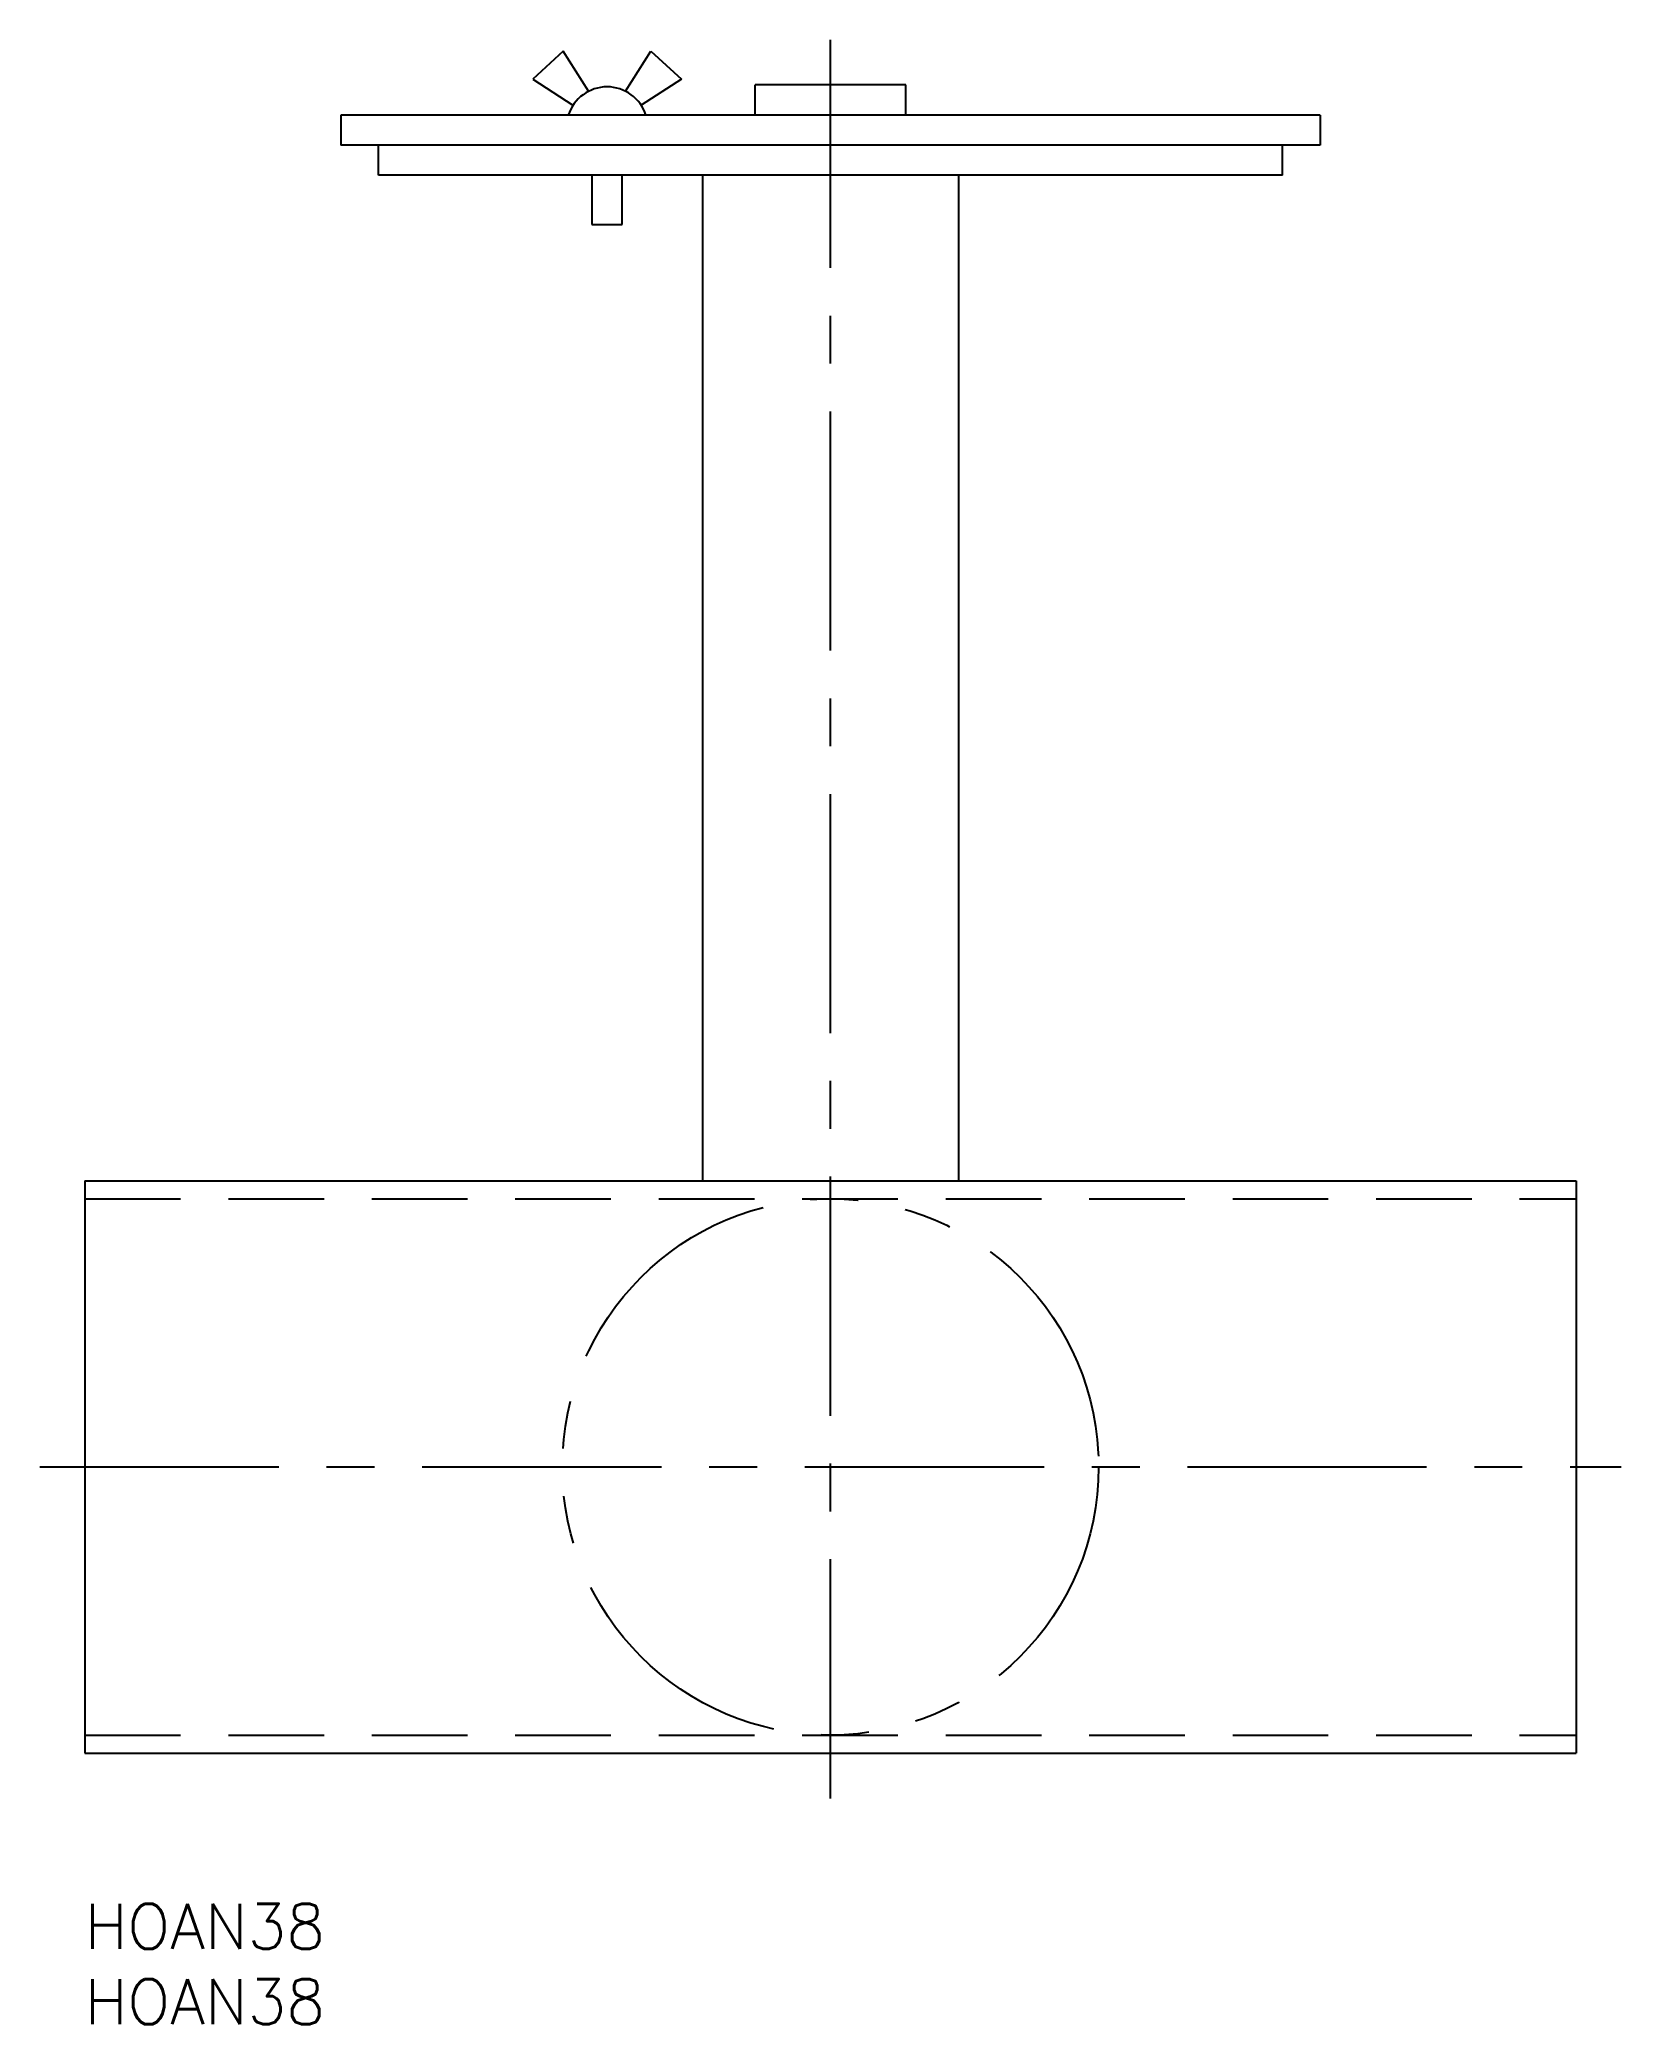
# Model space of a CAD drawing. Extents: x -3 to 102, y -8 to 124.
import ezdxf

# ---------------------------------------------------------------- set-up
doc = ezdxf.new("R2010")
doc.units = 0
doc.header["$LTSCALE"] = 0.5
for name, pattern in [('CENTER', [50.8, 31.75, -6.35, 6.35, -6.35]), ('DASHED', [19.05, 12.7, -6.35]), ('PHANTOM', [63.5, 31.75, -6.35, 6.35, -6.35, 6.35, -6.35])]:
    doc.linetypes.add(name, pattern=pattern)
for name, color, linetype in [('MSM_CENTER', 1, 'CENTER'), ('MSM_CONTINUOUS', 7, 'CONTINUOUS'), ('MSM_DASHED', 4, 'DASHED'), ('MSM_IMAGINARY', 6, 'PHANTOM'), ('MSM_PART_NUMBER', 7, 'CONTINUOUS')]:
    doc.layers.add(name, color=color, linetype=linetype)
doc.styles.get("Standard").update_dxf_attribs({"font": 'txt.shx', "height": 3, "bigfont": 'bigfont.shx'})

# ---------------------------------------------------------------- blocks, each defined once
blk = doc.blocks.new('*U2')
at = {"layer": 'MSM_PART_NUMBER'}
blk.add_text('HOAN38', height=3, dxfattribs=at).set_placement((0, -3))
blk = doc.blocks.new('*U3')
at = {"layer": 'MSM_PART_NUMBER'}
blk.add_text('HOAN38', height=3, dxfattribs=at).set_placement((0, -8))

msp = doc.modelspace()

# ---------------------------------------------------------------- linework, layer by layer
at = {"layer": 'MSM_CENTER'}
for p, q in [((49.5, 7), (49.5, 123.75)), ((-3, 29), (102, 29))]:
    msp.add_line(p, q, dxfattribs=at)
at = {"layer": 'MSM_CONTINUOUS'}
for p, q in [((31.76, 123), (29.73, 121.14)), ((33.44, 120.33), (31.76, 123)), ((35.89, 120.33), (37.57, 123)), ((37.57, 123), (39.6, 121.14)), ((29.73, 121.14), (32.4, 119.4)), ((39.6, 121.14), (36.94, 119.4)), ((54.5, 120.75), (44.5, 120.75)), ((44.5, 118.75), (44.5, 120.75)), ((54.5, 118.75), (54.5, 120.75)), ((82, 118.75), (17, 118.75)), ((17, 118.75), (17, 116.75)), ((82, 118.75), (82, 116.75)), ((82, 116.75), (17, 116.75)), ((19.5, 114.75), (19.5, 116.75)), ((79.5, 114.75), (79.5, 116.75)), ((79.5, 114.75), (19.5, 114.75)), ((33.66, 114.75), (33.66, 111.49)), ((35.67, 111.49), (35.67, 114.75)), ((41, 114.75), (41, 48)), ((58, 114.75), (58, 48)), ((33.66, 111.49), (35.67, 111.49)), ((0, 48), (99, 48)), ((0, 48), (0, 10)), ((99, 48), (99, 10)), ((0, 10), (99, 10))]:
    msp.add_line(p, q, dxfattribs=at)
msp.add_arc((34.67, 117.91), 2.71, 17.8233, 162.1767, dxfattribs=at)
at = {"layer": 'MSM_DASHED'}
for p, q in [((0, 46.8), (99, 46.8)), ((0, 11.2), (99, 11.2))]:
    msp.add_line(p, q, dxfattribs=at)
at = {"layer": 'MSM_IMAGINARY'}
msp.add_circle((49.5, 29), 17.8, dxfattribs=at)

# ---------------------------------------------------------------- block references
at = {"layer": 'MSM_CONTINUOUS'}
for name in ['*U2', '*U3']:
    msp.add_blockref(name, (0, 0), dxfattribs=at)

doc.saveas('drawing.dxf')
